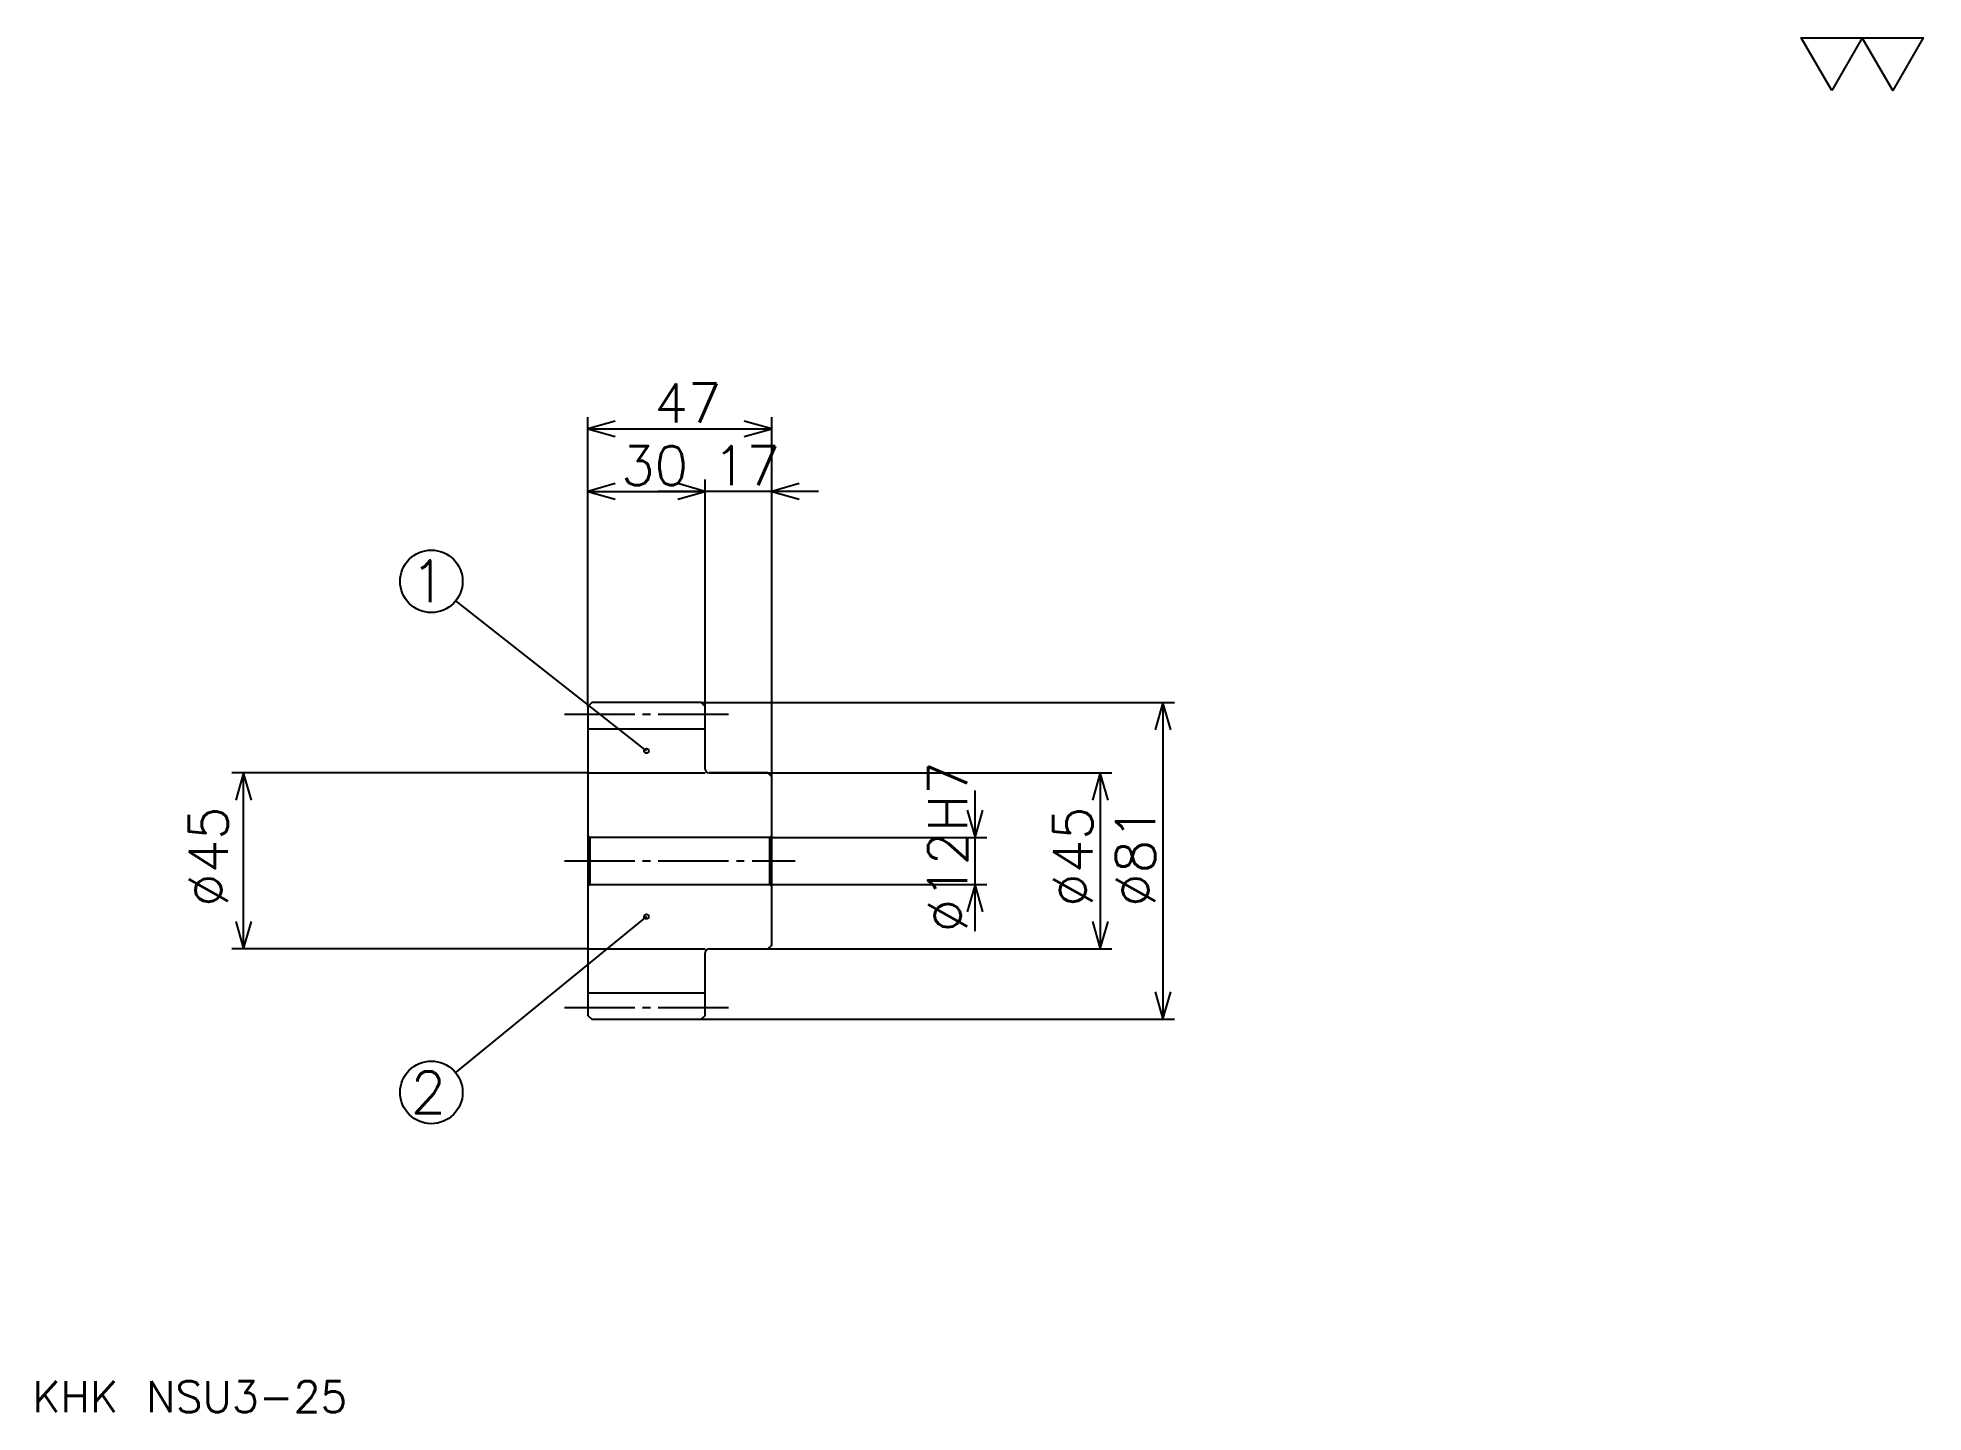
# Model space of a CAD drawing. Extents: x 21 to 503, y 22 to 374.
import ezdxf

# ---------------------------------------------------------------- set-up
doc = ezdxf.new("R2010")
doc.units = 0
doc.linetypes.add('DASHDOT', pattern=[24, 18, -2, 2, -2])
doc.layers.get('0').update_dxf_attribs({"linetype": 'CONTINUOUS'})
doc.layers.add('DASHDOT', color=6, linetype='DASHDOT')
doc.styles.add('KANJI', font='TXT', dxfattribs={"bigfont": 'BIGFONT'})

msp = doc.modelspace()

# ---------------------------------------------------------------- linework, layer by layer
at = {"color": 5}
for p, q in [((162, 203.5), (162, 276.5)), ((209, 203.5), (209, 276.5)), ((162, 273.5), (209, 273.5)), ((192, 203.5), (192, 260.5)), ((162, 257.5), (192, 257.5)), ((221, 257.5), (180, 257.5)), ((177, 191.125), (128.281616, 229.546082)), ((162, 202.5), (162, 203.5)), ((191, 203.5), (209, 203.5)), ((192, 202.5), (192, 203.5)), ((209, 203.5), (312, 203.5)), ((209, 184.5), (209, 203.5)), ((309, 203.5), (309, 122.5)), ((162, 185.5), (71, 185.5)), ((74, 140.5), (74, 185.5)), ((193, 185.5), (209, 185.5)), ((209, 185.5), (296, 185.5)), ((293, 185.5), (293, 140.5)), ((261, 145), (261, 181)), ((209, 169), (264, 169)), ((209, 157), (264, 157)), ((177, 148.75), (128.194412, 108.862526)), ((162, 140.5), (71, 140.5)), ((193, 140.5), (209, 140.5)), ((209, 140.5), (296, 140.5)), ((191, 122.5), (209, 122.5)), ((209, 122.5), (312, 122.5))]:
    msp.add_line(p, q, dxfattribs=at)
at = {"color": 4}
for p, q in [((162, 196.75), (192, 196.75)), ((162, 185.5), (192, 185.5)), ((162.5, 169), (162.5, 157)), ((208.5, 169), (209, 169.5)), ((208.5, 157), (209, 156.5)), ((162, 140.5), (192, 140.5)), ((162, 129.25), (192, 129.25))]:
    msp.add_line(p, q, dxfattribs=at)
at = {"color": 7}
msp.add_lwpolyline([(480, 360), (472.200012, 373.519989), (503.399994, 373.519989), (495.600006, 360), (487.799988, 373.519989), (480, 360)], dxfattribs=at)
at = {"color": 5}
for points in [[(169, 275.5), (162, 273.5), (169, 271.5)], [(202, 271.5), (209, 273.5), (202, 275.5)], [(169, 259.5), (162, 257.5), (169, 255.5)], [(185, 255.5), (192, 257.5), (185, 259.5)], [(185, 255.5), (192, 257.5), (185, 259.5)], [(216, 259.5), (209, 257.5), (216, 255.5)], [(311, 196.5), (309, 203.5), (307, 196.5)], [(76, 178.5), (74, 185.5), (72, 178.5)], [(295, 178.5), (293, 185.5), (291, 178.5)], [(259, 176), (261, 169), (263, 176)], [(263, 150), (261, 157), (259, 150)], [(72, 147.5), (74, 140.5), (76, 147.5)], [(291, 147.5), (293, 140.5), (295, 147.5)], [(307, 129.5), (309, 122.5), (311, 129.5)]]:
    msp.add_lwpolyline(points, dxfattribs=at)
at = {"color": 4}
for points in [[(192, 186.5), (192, 202.5), (191, 203.5), (163, 203.5), (162, 202.5), (162, 156.5)], [(193, 140.5), (208, 140.5), (209, 141.5), (209, 184.5), (208, 185.5), (193, 185.5)], [(162, 156.5), (162.5, 157), (208.5, 157), (208.5, 169), (162.5, 169), (162, 169.5)], [(162, 156.5), (162, 123.5), (163, 122.5), (191, 122.5), (192, 123.5), (192, 139.5)]]:
    msp.add_lwpolyline(points, dxfattribs=at)
at = {"color": 5}
for centre, radius in [((122, 234.5), 8), ((177, 191.125), 0.6), ((177, 148.75), 0.6), ((122, 103.800003), 8)]:
    msp.add_circle(centre, radius, dxfattribs=at)
at = {"color": 4}
for centre, start, end in [((193, 186.5), 180, 270), ((193, 139.5), 90, 180)]:
    msp.add_arc(centre, 1, start, end, dxfattribs=at)
at = {"layer": 'DASHDOT', "color": 7}
for p, q in [((156, 200.5), (198, 200.5)), ((156, 163), (215, 163)), ((156, 125.5), (198, 125.5))]:
    msp.add_line(p, q, dxfattribs=at)

# ---------------------------------------------------------------- texts
at = {"color": 7, "style": 'KANJI'}
for s, height, p in [('47', 10, (179, 275.100006)), ('30', 10, (170.5, 259.100006)), ('17', 10, (194, 259.100006)), ('1', 10.666667, (116.666672, 229.166656)), ('2', 10.666667, (116.666672, 98.466667)), ('KHK NSU3-25', 8, (20, 22))]:
    msp.add_text(s, height=height, dxfattribs=at).set_placement(p)
for s, p in [('%%c12H7', (259, 144.75)), ('%%c45', (70, 151.25)), ('%%c45', (291, 151.25)), ('%%c81', (307, 151.25))]:
    msp.add_text(s, height=10, rotation=90, dxfattribs=at).set_placement(p)

doc.saveas('drawing.dxf')
